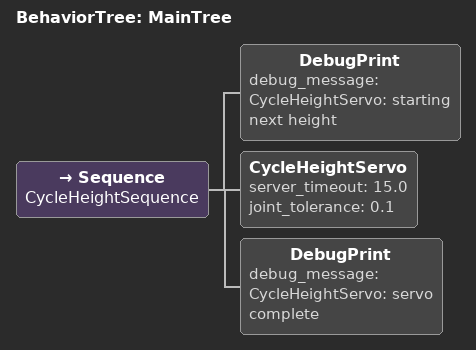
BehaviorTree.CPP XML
<?xml version="1.0" encoding="UTF-8"?>

<root BTCPP_format="4" main_tree_to_execute="MainTree">

  <BehaviorTree ID="MainTree">
    <Sequence name="CycleHeightSequence">

      <DebugPrint debug_message="CycleHeightServo: starting next height"/>

      <CycleHeightServo
        server_timeout="15.0"
        joint_tolerance="0.1"/>

      <DebugPrint debug_message="CycleHeightServo: servo complete"/>

    </Sequence>
  </BehaviorTree>

</root>
